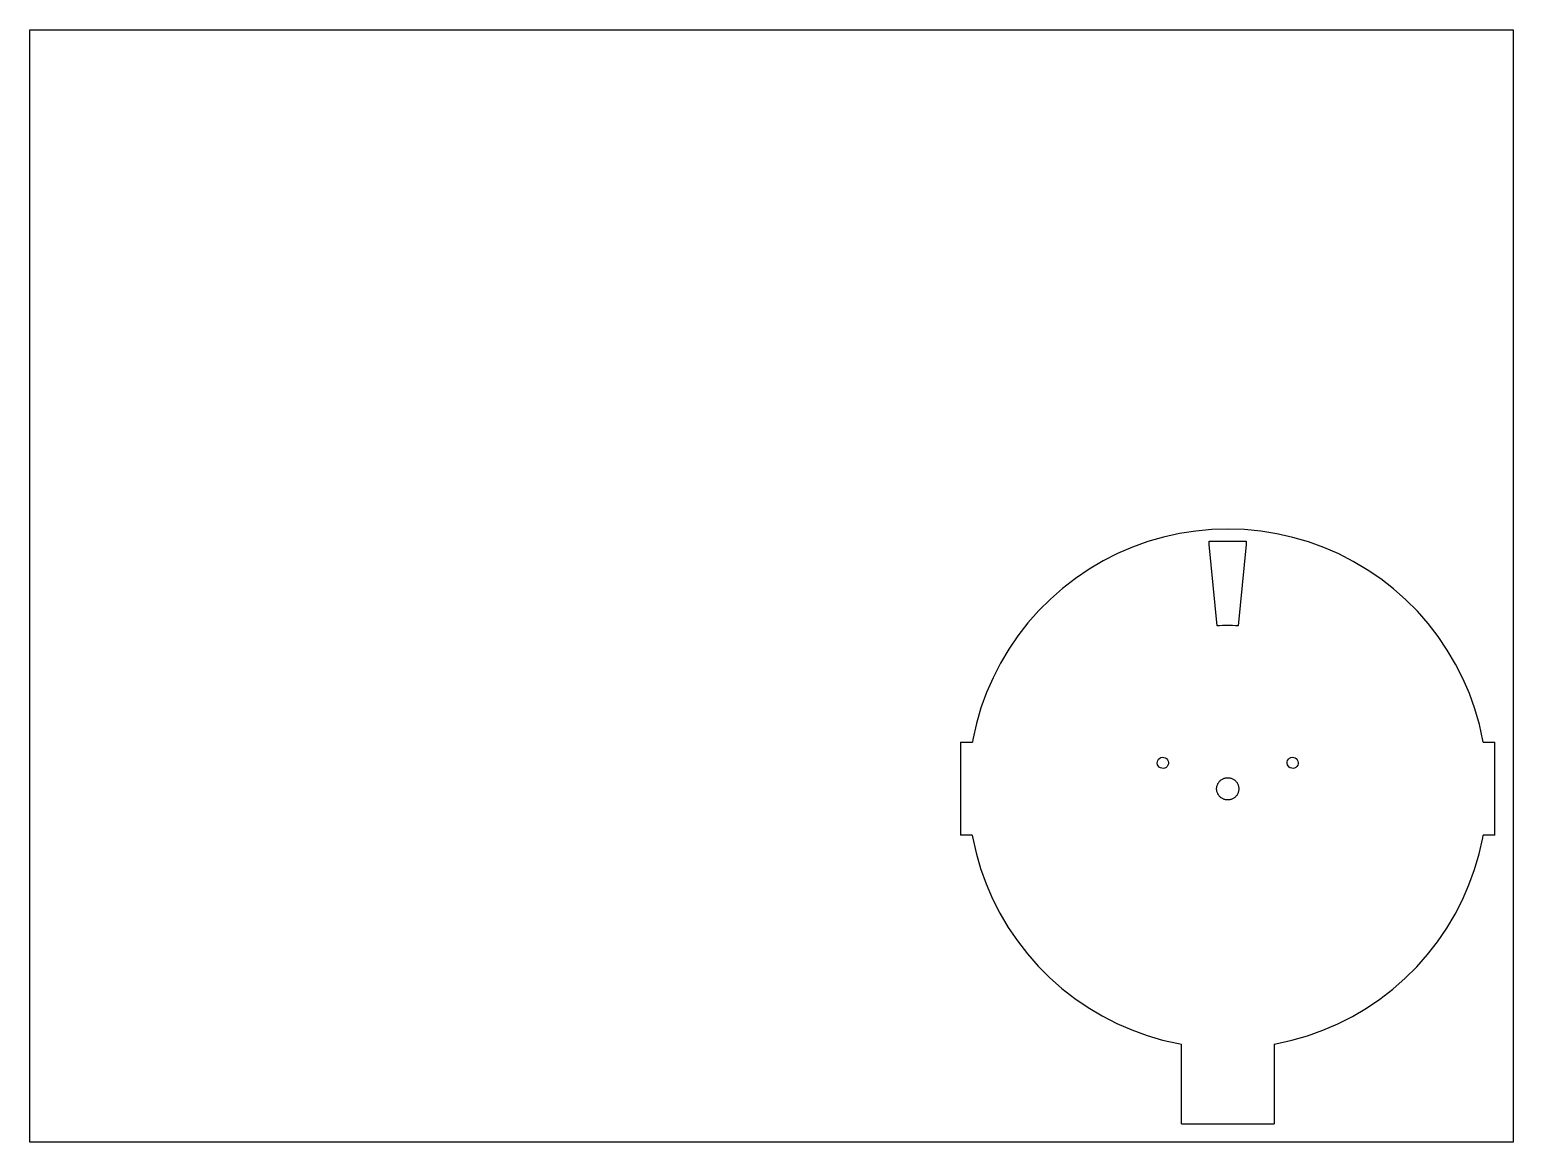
# Model space of a CAD drawing. Header units: centimetres. Extents: x -20 to 20, y -15 to 15.
import ezdxf

# ---------------------------------------------------------------- set-up
doc = ezdxf.new("R2010")
doc.units = ezdxf.units.CM
doc.layers.get('0').update_dxf_attribs({"linetype": 'CONTINUOUS'})
doc.layers.add('邊界', color=90, linetype='CONTINUOUS')

msp = doc.modelspace()

# ---------------------------------------------------------------- linework, layer by layer
for p, q in [((10.572, 1.319), (10.15, 1.197)), ((11.002, 1.414), (10.572, 1.319)), ((11.436, 1.482), (11.002, 1.414)), ((11.874, 1.522), (11.436, 1.482)), ((11.802, 1.119), (11.802, 1.211)), ((11.802, 1.211), (12.798, 1.211)), ((12.314, 1.535), (11.874, 1.522)), ((12.753, 1.52), (12.314, 1.535)), ((13.191, 1.478), (12.753, 1.52)), ((12.798, 1.211), (12.798, 1.117)), ((13.625, 1.409), (13.191, 1.478)), ((14.054, 1.312), (13.625, 1.409)), ((14.476, 1.188), (14.054, 1.312)), ((9.332, 0.875), (8.94, 0.676)), ((9.736, 1.048), (9.332, 0.875)), ((10.15, 1.197), (9.736, 1.048)), ((12.018, -1.075), (11.802, 1.119)), ((12.798, 1.117), (12.582, -1.076)), ((14.89, 1.039), (14.476, 1.188)), ((15.293, 0.863), (14.89, 1.039)), ((15.684, 0.663), (15.293, 0.863)), ((8.561, 0.453), (8.197, 0.206)), ((8.94, 0.676), (8.561, 0.453)), ((16.062, 0.438), (15.684, 0.663)), ((16.426, 0.19), (16.062, 0.438)), ((8.197, 0.206), (7.849, -0.063)), ((16.773, -0.08), (16.426, 0.19)), ((7.518, -0.353), (7.207, -0.663)), ((7.849, -0.063), (7.518, -0.353)), ((17.102, -0.371), (16.773, -0.08)), ((17.412, -0.683), (17.102, -0.371)), ((7.207, -0.663), (6.915, -0.993)), ((17.702, -1.013), (17.412, -0.683)), ((6.915, -0.993), (6.645, -1.34)), ((12.079, -1.07), (12.018, -1.075)), ((12.157, -1.069), (12.079, -1.07)), ((12.235, -1.065), (12.157, -1.069)), ((12.339, -1.067), (12.235, -1.065)), ((12.356, -1.065), (12.339, -1.067)), ((12.433, -1.069), (12.356, -1.065)), ((12.511, -1.07), (12.433, -1.069)), ((12.582, -1.076), (12.511, -1.07)), ((17.971, -1.361), (17.702, -1.013)), ((6.645, -1.34), (6.397, -1.703)), ((18.218, -1.726), (17.971, -1.361)), ((6.397, -1.703), (6.173, -2.081)), ((18.441, -2.104), (18.218, -1.726)), ((6.173, -2.081), (5.972, -2.472)), ((18.64, -2.497), (18.441, -2.104)), ((5.972, -2.472), (5.797, -2.875)), ((18.814, -2.901), (18.64, -2.497)), ((5.797, -2.875), (5.647, -3.289)), ((18.962, -3.315), (18.814, -2.901)), ((5.647, -3.289), (5.523, -3.711)), ((19.084, -3.737), (18.962, -3.315)), ((5.523, -3.711), (5.427, -4.14)), ((19.179, -4.166), (19.084, -3.737)), ((5.1, -4.215), (5.415, -4.215)), ((5.1, -4.215), (5.1, -6.715)), ((5.427, -4.14), (5.415, -4.215)), ((19.186, -4.215), (19.179, -4.166)), ((19.186, -4.215), (19.5, -4.215)), ((19.5, -6.715), (19.5, -4.215)), ((10.402, -4.78), (10.404, -4.741)), ((10.41, -4.819), (10.402, -4.78)), ((10.404, -4.741), (10.416, -4.704)), ((10.416, -4.704), (10.437, -4.671)), ((10.437, -4.671), (10.466, -4.645)), ((10.466, -4.645), (10.501, -4.627)), ((10.501, -4.627), (10.54, -4.619)), ((10.54, -4.619), (10.579, -4.621)), ((10.579, -4.621), (10.616, -4.633)), ((10.616, -4.633), (10.649, -4.655)), ((10.649, -4.655), (10.675, -4.684)), ((10.675, -4.684), (10.693, -4.719)), ((10.699, -4.796), (10.687, -4.833)), ((10.693, -4.719), (10.701, -4.757)), ((10.701, -4.757), (10.699, -4.796)), ((13.902, -4.78), (13.904, -4.741)), ((13.91, -4.819), (13.902, -4.78)), ((13.904, -4.741), (13.916, -4.704)), ((13.916, -4.704), (13.937, -4.671)), ((13.937, -4.671), (13.966, -4.645)), ((13.966, -4.645), (14.001, -4.627)), ((14.001, -4.627), (14.04, -4.619)), ((14.04, -4.619), (14.079, -4.621)), ((14.079, -4.621), (14.116, -4.633)), ((14.116, -4.633), (14.149, -4.655)), ((14.149, -4.655), (14.175, -4.684)), ((14.175, -4.684), (14.193, -4.719)), ((14.199, -4.796), (14.187, -4.833)), ((14.193, -4.719), (14.201, -4.757)), ((14.201, -4.757), (14.199, -4.796)), ((10.428, -4.853), (10.41, -4.819)), ((10.454, -4.883), (10.428, -4.853)), ((10.487, -4.904), (10.454, -4.883)), ((10.524, -4.916), (10.487, -4.904)), ((10.563, -4.918), (10.524, -4.916)), ((10.601, -4.91), (10.563, -4.918)), ((10.636, -4.892), (10.601, -4.91)), ((10.665, -4.866), (10.636, -4.892)), ((10.687, -4.833), (10.665, -4.866)), ((12.156, -5.206), (12.173, -5.197)), ((12.173, -5.197), (12.19, -5.19)), ((12.19, -5.19), (12.208, -5.183)), ((12.208, -5.183), (12.226, -5.178)), ((12.226, -5.178), (12.244, -5.174)), ((12.244, -5.174), (12.263, -5.171)), ((12.263, -5.171), (12.281, -5.169)), ((12.281, -5.169), (12.3, -5.169)), ((12.3, -5.169), (12.319, -5.169)), ((12.319, -5.169), (12.338, -5.171)), ((12.338, -5.171), (12.356, -5.174)), ((12.356, -5.174), (12.375, -5.178)), ((12.375, -5.178), (12.393, -5.183)), ((12.393, -5.183), (12.411, -5.19)), ((12.411, -5.19), (12.428, -5.197)), ((12.428, -5.197), (12.445, -5.206)), ((13.928, -4.853), (13.91, -4.819)), ((13.954, -4.883), (13.928, -4.853)), ((13.987, -4.904), (13.954, -4.883)), ((14.024, -4.916), (13.987, -4.904)), ((14.063, -4.918), (14.024, -4.916)), ((14.101, -4.91), (14.063, -4.918)), ((14.136, -4.892), (14.101, -4.91)), ((14.165, -4.866), (14.136, -4.892)), ((14.187, -4.833), (14.165, -4.866)), ((12, -5.469), (12.001, -5.45)), ((12.001, -5.487), (12, -5.469)), ((12.001, -5.45), (12.003, -5.431)), ((12.003, -5.506), (12.001, -5.487)), ((12.003, -5.431), (12.006, -5.412)), ((12.006, -5.525), (12.003, -5.506)), ((12.006, -5.412), (12.01, -5.394)), ((12.01, -5.543), (12.006, -5.525)), ((12.01, -5.394), (12.015, -5.376)), ((12.015, -5.561), (12.01, -5.543)), ((12.015, -5.376), (12.021, -5.358)), ((12.021, -5.579), (12.015, -5.561)), ((12.021, -5.358), (12.029, -5.341)), ((12.029, -5.596), (12.021, -5.579)), ((12.029, -5.341), (12.037, -5.324)), ((12.037, -5.613), (12.029, -5.596)), ((12.037, -5.324), (12.047, -5.308)), ((12.047, -5.308), (12.058, -5.292)), ((12.058, -5.292), (12.069, -5.277)), ((12.069, -5.277), (12.082, -5.263)), ((12.082, -5.263), (12.095, -5.25)), ((12.095, -5.25), (12.109, -5.237)), ((12.109, -5.237), (12.124, -5.226)), ((12.124, -5.226), (12.139, -5.215)), ((12.139, -5.215), (12.156, -5.206)), ((12.445, -5.206), (12.461, -5.215)), ((12.461, -5.215), (12.477, -5.226)), ((12.477, -5.226), (12.491, -5.237)), ((12.491, -5.237), (12.506, -5.25)), ((12.506, -5.25), (12.519, -5.263)), ((12.519, -5.263), (12.531, -5.277)), ((12.531, -5.277), (12.543, -5.292)), ((12.543, -5.292), (12.554, -5.308)), ((12.554, -5.308), (12.563, -5.324)), ((12.563, -5.324), (12.572, -5.341)), ((12.572, -5.596), (12.563, -5.613)), ((12.572, -5.341), (12.579, -5.358)), ((12.579, -5.579), (12.572, -5.596)), ((12.579, -5.358), (12.586, -5.376)), ((12.586, -5.561), (12.579, -5.579)), ((12.586, -5.376), (12.591, -5.394)), ((12.591, -5.543), (12.586, -5.561)), ((12.591, -5.394), (12.595, -5.412)), ((12.595, -5.525), (12.591, -5.543)), ((12.595, -5.412), (12.598, -5.431)), ((12.598, -5.506), (12.595, -5.525)), ((12.598, -5.431), (12.6, -5.45)), ((12.6, -5.487), (12.598, -5.506)), ((12.6, -5.45), (12.6, -5.469)), ((12.6, -5.469), (12.6, -5.487)), ((12.047, -5.629), (12.037, -5.613)), ((12.058, -5.645), (12.047, -5.629)), ((12.069, -5.66), (12.058, -5.645)), ((12.082, -5.674), (12.069, -5.66)), ((12.095, -5.687), (12.082, -5.674)), ((12.109, -5.7), (12.095, -5.687)), ((12.124, -5.711), (12.109, -5.7)), ((12.139, -5.722), (12.124, -5.711)), ((12.156, -5.731), (12.139, -5.722)), ((12.173, -5.74), (12.156, -5.731)), ((12.19, -5.747), (12.173, -5.74)), ((12.208, -5.754), (12.19, -5.747)), ((12.226, -5.759), (12.208, -5.754)), ((12.244, -5.763), (12.226, -5.759)), ((12.263, -5.766), (12.244, -5.763)), ((12.281, -5.768), (12.263, -5.766)), ((12.3, -5.769), (12.281, -5.768)), ((12.319, -5.768), (12.3, -5.769)), ((12.338, -5.766), (12.319, -5.768)), ((12.356, -5.763), (12.338, -5.766)), ((12.375, -5.759), (12.356, -5.763)), ((12.393, -5.754), (12.375, -5.759)), ((12.411, -5.747), (12.393, -5.754)), ((12.428, -5.74), (12.411, -5.747)), ((12.445, -5.731), (12.428, -5.74)), ((12.461, -5.722), (12.445, -5.731)), ((12.477, -5.711), (12.461, -5.722)), ((12.491, -5.7), (12.477, -5.711)), ((12.506, -5.687), (12.491, -5.7)), ((12.519, -5.674), (12.506, -5.687)), ((12.531, -5.66), (12.519, -5.674)), ((12.543, -5.645), (12.531, -5.66)), ((12.554, -5.629), (12.543, -5.645)), ((12.563, -5.613), (12.554, -5.629)), ((5.414, -6.715), (5.1, -6.715)), ((5.414, -6.715), (5.422, -6.763)), ((5.422, -6.763), (5.517, -7.193)), ((19.077, -7.219), (19.174, -6.79)), ((19.174, -6.79), (19.186, -6.715)), ((19.5, -6.715), (19.186, -6.715)), ((5.517, -7.193), (5.639, -7.615)), ((18.953, -7.641), (19.077, -7.219)), ((5.639, -7.615), (5.787, -8.029)), ((18.804, -8.054), (18.953, -7.641)), ((5.787, -8.029), (5.961, -8.433)), ((18.628, -8.458), (18.804, -8.054)), ((5.961, -8.433), (6.16, -8.825)), ((18.428, -8.849), (18.628, -8.458)), ((6.16, -8.825), (6.383, -9.204)), ((18.203, -9.227), (18.428, -8.849)), ((6.383, -9.204), (6.629, -9.568)), ((6.629, -9.568), (6.898, -9.916)), ((17.685, -9.937), (17.955, -9.59)), ((17.955, -9.59), (18.203, -9.227)), ((6.898, -9.916), (7.188, -10.247)), ((17.394, -10.267), (17.685, -9.937)), ((7.188, -10.247), (7.499, -10.558)), ((17.082, -10.577), (17.394, -10.267)), ((7.499, -10.558), (7.828, -10.85)), ((16.752, -10.867), (17.082, -10.577)), ((7.828, -10.85), (8.175, -11.12)), ((8.175, -11.12), (8.538, -11.368)), ((16.04, -11.382), (16.404, -11.136)), ((16.404, -11.136), (16.752, -10.867)), ((8.538, -11.368), (8.916, -11.593)), ((8.916, -11.593), (9.308, -11.793)), ((15.661, -11.606), (16.04, -11.382)), ((9.308, -11.793), (9.711, -11.968)), ((9.711, -11.968), (10.124, -12.118)), ((14.451, -12.126), (14.865, -11.978)), ((14.865, -11.978), (15.268, -11.804)), ((15.268, -11.804), (15.661, -11.606)), ((10.124, -12.118), (10.546, -12.242)), ((10.546, -12.242), (10.975, -12.338)), ((10.975, -12.338), (11.05, -12.35)), ((11.05, -14.5), (11.05, -12.35)), ((13.55, -12.351), (13.599, -12.343)), ((13.55, -12.351), (13.55, -14.5)), ((13.599, -12.343), (14.028, -12.248)), ((14.028, -12.248), (14.451, -12.126)), ((11.05, -14.5), (13.55, -14.5))]:
    msp.add_line(p, q)
at = {"layer": '邊界'}
for p, q in [((-20, 15), (20, 15)), ((-20, -15), (-20, 15)), ((20, 15), (20, -15)), ((20, -15), (-20, -15))]:
    msp.add_line(p, q, dxfattribs=at)

doc.saveas('drawing.dxf')
